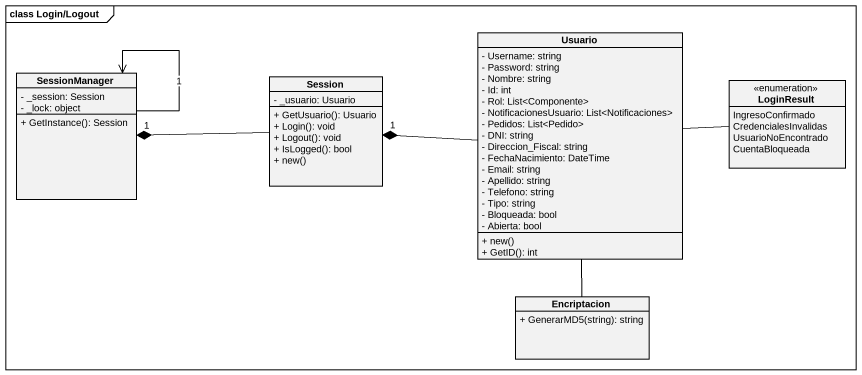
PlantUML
@startuml
mainframe class Login/Logout
hide circle
hide empty members
skinparam classAttributeIconSize 0
class Usuario {
  - Username: string
  - Password: string
  - Nombre: string
  - Id: int
  - Rol: List<Componente>
  - NotificacionesUsuario: List<Notificaciones>
  - Pedidos: List<Pedido>
  - DNI: string
  - Direccion_Fiscal: string
  - FechaNacimiento: DateTime
  - Email: string
  - Apellido: string
  - Telefono: string
  - Tipo: string
  - Bloqueada: bool
  - Abierta: bool
  + new()
  + GetID(): int
}
class SessionManager {
  - _session: Session
  - _lock: object
  + GetInstance(): Session
}
class Session {
  - _usuario: Usuario
  + GetUsuario(): Usuario
  + Login(): void
  + Logout(): void
  + IsLogged(): bool
  + new()
}
enum LoginResult {
  IngresoConfirmado
  CredencialesInvalidas
  UsuarioNoEncontrado
  CuentaBloqueada
}
class Encriptacion {
  + GenerarMD5(string): string
}
Usuario -left-* "1" Session
Usuario -- Encriptacion
SessionManager --> SessionManager : 1
Session -left-* "1" SessionManager
LoginResult -left- Usuario
@enduml
